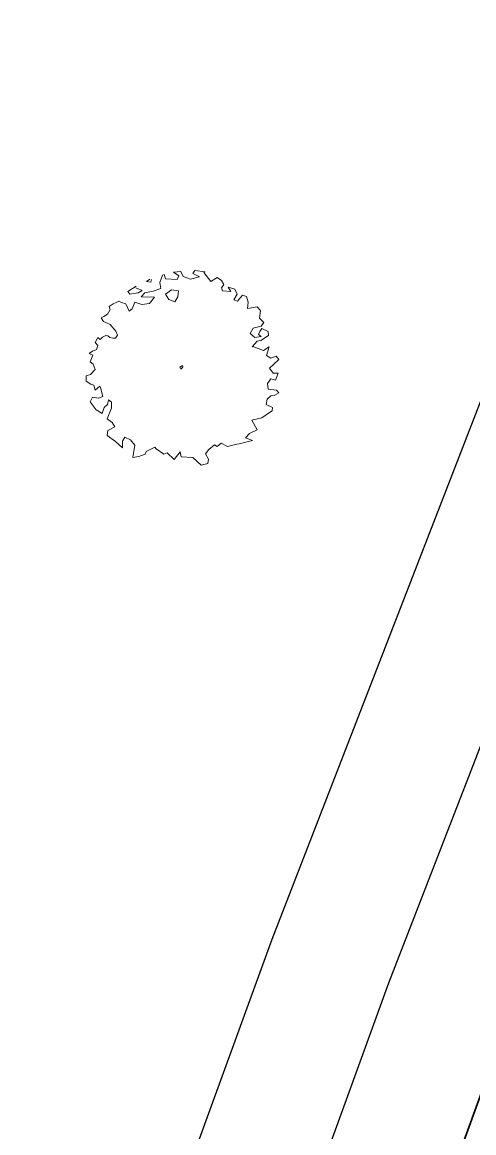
# Model space of a CAD drawing. Extents: x 2080 to 102399, y 2071 to 93424.
# Drawn here: x 83291 to 83552, y 81213 to 81854 of the extents above; entities that cross this region are included whole.
import ezdxf

# ---------------------------------------------------------------- set-up
doc = ezdxf.new("R2010")
doc.units = 0
doc.header["$LTSCALE"] = 20
doc.header["$MEASUREMENT"] = 0
for name, color, linetype, lineweight in [('division', 13, 'Continuous', 18), ('Mango tree', 96, 'Continuous', 5), ('sappotta', 114, 'Continuous', 5)]:
    doc.layers.add(name, color=color, linetype=linetype, lineweight=lineweight)

# ---------------------------------------------------------------- blocks, each defined once
blk = doc.blocks.new('NEEM')
at = {"layer": 'sappotta', "linetype": 'Continuous'}
for p, q in [((-0.359, 1.043), (-0.396, 1.016)), ((-0.345, 1.011), (-0.34, 1.039)), ((-0.213, 1.092), (-0.242, 1.007)), ((-0.191, 1.099), (-0.213, 1.092)), ((-0.177, 1.048), (-0.191, 1.099)), ((-0.043, 1.039), (-0.177, 1.048)), ((0.003, 1.132), (-0.083, 1.127)), ((-0.083, 1.127), (-0.023, 1.083)), ((-0.023, 1.083), (-0.043, 1.039)), ((0.03, 1.077), (0.003, 1.132)), ((0.114, 1.043), (0.03, 1.077)), ((0.216, 1.072), (0.114, 1.043)), ((0.162, 1.144), (0.142, 1.112)), ((0.142, 1.112), (0.216, 1.072)), ((0.283, 1.13), (0.162, 1.144)), ((0.267, 1.123), (0.283, 1.13)), ((0.351, 1.016), (0.267, 1.123)), ((0.421, 1.063), (0.351, 1.016)), ((0.473, 1.03), (0.421, 1.063)), ((-0.517, 0.963), (-0.614, 0.901)), ((-0.521, 0.945), (-0.521, 0.945)), ((-0.449, 0.913), (-0.521, 0.945)), ((-0.494, 0.884), (-0.449, 0.913)), ((-0.32, 0.906), (-0.415, 0.884)), ((-0.396, 1.016), (-0.345, 1.011)), ((-0.23, 0.935), (-0.32, 0.906)), ((-0.242, 1.007), (-0.23, 0.935)), ((-0.108, 0.922), (-0.177, 0.872)), ((-0.027, 0.908), (-0.108, 0.922)), ((-0.034, 0.839), (-0.027, 0.908)), ((0.472, 0.942), (0.501, 0.982)), ((0.483, 0.908), (0.472, 0.942)), ((0.501, 0.982), (0.473, 1.03)), ((0.581, 0.9), (0.483, 0.908)), ((0.551, 0.95), (0.581, 0.9)), ((0.627, 0.928), (0.551, 0.95)), ((0.654, 0.87), (0.627, 0.928)), ((-0.749, 0.774), (-0.783, 0.757)), ((-0.717, 0.789), (-0.749, 0.774)), ((-0.689, 0.772), (-0.717, 0.789)), ((-0.614, 0.901), (-0.589, 0.87)), ((-0.589, 0.87), (-0.494, 0.884)), ((-0.533, 0.776), (-0.562, 0.699)), ((-0.452, 0.75), (-0.533, 0.776)), ((-0.415, 0.884), (-0.459, 0.839)), ((-0.459, 0.839), (-0.303, 0.837)), ((-0.303, 0.837), (-0.361, 0.762)), ((-0.177, 0.872), (-0.139, 0.809)), ((-0.139, 0.809), (-0.067, 0.78)), ((-0.067, 0.78), (-0.034, 0.839)), ((0.616, 0.806), (0.654, 0.87)), ((0.66, 0.788), (0.616, 0.806)), ((0.715, 0.86), (0.66, 0.788)), ((0.762, 0.844), (0.715, 0.86)), ((0.783, 0.779), (0.762, 0.844)), ((0.776, 0.704), (0.783, 0.779)), ((-0.818, 0.692), (-0.85, 0.638)), ((-0.783, 0.757), (-0.83, 0.729)), ((-0.83, 0.729), (-0.826, 0.714)), ((-0.826, 0.714), (-0.818, 0.692)), ((-0.638, 0.758), (-0.689, 0.772)), ((-0.598, 0.672), (-0.638, 0.758)), ((-0.562, 0.699), (-0.598, 0.672)), ((-0.361, 0.762), (-0.452, 0.75)), ((0.888, 0.723), (0.776, 0.704)), ((0.924, 0.679), (0.888, 0.723)), ((0.913, 0.591), (0.924, 0.679)), ((-0.892, 0.613), (-0.923, 0.594)), ((-0.923, 0.594), (-0.895, 0.555)), ((-0.895, 0.555), (-0.868, 0.54)), ((-0.85, 0.638), (-0.892, 0.613)), ((-0.868, 0.54), (-0.818, 0.517)), ((-0.818, 0.517), (-0.752, 0.44)), ((0.964, 0.541), (0.913, 0.591)), ((0.934, 0.5), (0.964, 0.541)), ((-0.87, 0.389), (-0.908, 0.372)), ((-0.846, 0.386), (-0.87, 0.389)), ((-0.735, 0.394), (-0.757, 0.361)), ((-0.752, 0.44), (-0.735, 0.394)), ((0.804, 0.415), (0.84, 0.475)), ((0.86, 0.367), (0.804, 0.415)), ((0.84, 0.475), (0.934, 0.5)), ((0.917, 0.437), (0.904, 0.404)), ((0.904, 0.404), (0.933, 0.378)), ((0.942, 0.471), (0.917, 0.437)), ((0.93, 0.332), (1.018, 0.389)), ((1.014, 0.439), (0.942, 0.471)), ((1.018, 0.389), (1.014, 0.439)), ((-0.96, 0.366), (-0.994, 0.31)), ((-0.994, 0.31), (-0.961, 0.275)), ((-0.961, 0.275), (-0.978, 0.229)), ((-0.935, 0.345), (-0.96, 0.366)), ((-0.908, 0.372), (-0.935, 0.345)), ((-0.821, 0.367), (-0.846, 0.386)), ((-0.788, 0.359), (-0.821, 0.367)), ((-0.757, 0.361), (-0.788, 0.359)), ((0.829, 0.259), (0.888, 0.326)), ((0.838, 0.262), (0.829, 0.259)), ((0.931, 0.228), (0.838, 0.262)), ((0.933, 0.378), (0.86, 0.367)), ((0.888, 0.326), (0.93, 0.332)), ((1.025, 0.259), (0.962, 0.217)), ((0.996, 0.16), (1.025, 0.259)), ((-1.023, 0.208), (-1.062, 0.182)), ((-1.062, 0.182), (-1.02, 0.162)), ((-1.02, 0.162), (-1.049, 0.084)), ((-0.978, 0.229), (-1.023, 0.208)), ((0.962, 0.217), (0.931, 0.228)), ((1.046, 0.129), (0.996, 0.16)), ((1.109, 0.149), (1.046, 0.129)), ((1.137, 0.114), (1.109, 0.149)), ((-1.049, 0.084), (-1.017, 0.059)), ((-1.017, 0.059), (-0.991, -0.002)), ((0.02, 0.041), (-0.009, 0.024)), ((-0.009, 0.024), (0, 0)), ((0, 0), (0.014, 0.011)), ((0.014, 0.011), (0.027, 0.031)), ((1.029, 0.011), (1.074, 0.049)), ((1.074, -0.047), (1.029, 0.011)), ((1.074, 0.049), (1.137, 0.114)), ((-1.097, -0.077), (-1.098, -0.14)), ((-1.048, -0.062), (-1.097, -0.077)), ((-0.991, -0.002), (-1.048, -0.062)), ((1.007, -0.166), (1.046, -0.114)), ((1.046, -0.114), (1.1, -0.129)), ((1.129, -0.047), (1.074, -0.047)), ((1.1, -0.129), (1.129, -0.047)), ((-1.098, -0.14), (-1.044, -0.173)), ((-1.044, -0.173), (-1.007, -0.185)), ((-1.007, -0.185), (-0.992, -0.244)), ((-0.992, -0.244), (-0.937, -0.198)), ((-0.937, -0.198), (-0.93, -0.213)), ((-0.93, -0.213), (-0.902, -0.318)), ((1.016, -0.234), (1.007, -0.166)), ((1.11, -0.243), (1.016, -0.234)), ((1.137, -0.273), (1.11, -0.243)), ((-1.025, -0.325), (-1.052, -0.378)), ((-1.052, -0.378), (-0.982, -0.471)), ((-0.953, -0.336), (-1.025, -0.325)), ((-0.902, -0.318), (-0.953, -0.336)), ((-0.848, -0.411), (-0.837, -0.355)), ((-0.837, -0.355), (-0.803, -0.383)), ((-0.803, -0.383), (-0.803, -0.452)), ((0.992, -0.411), (1.004, -0.349)), ((1.004, -0.349), (1.045, -0.311)), ((1.045, -0.311), (1.083, -0.306)), ((1.083, -0.306), (1.137, -0.273)), ((-0.982, -0.471), (-0.91, -0.516)), ((-0.91, -0.516), (-0.888, -0.446)), ((-0.888, -0.446), (-0.848, -0.411)), ((-0.803, -0.452), (-0.853, -0.576)), ((0.943, -0.565), (1.032, -0.503)), ((1.066, -0.443), (0.992, -0.411)), ((1.032, -0.503), (1.061, -0.484)), ((1.061, -0.484), (1.066, -0.443)), ((-0.853, -0.576), (-0.797, -0.619)), ((-0.797, -0.619), (-0.766, -0.668)), ((0.826, -0.591), (0.943, -0.565)), ((0.887, -0.704), (0.826, -0.591)), ((-0.844, -0.71), (-0.852, -0.77)), ((-0.852, -0.77), (-0.758, -0.838)), ((-0.766, -0.668), (-0.844, -0.71)), ((0.751, -0.797), (0.797, -0.747)), ((0.797, -0.747), (0.887, -0.704)), ((-0.758, -0.838), (-0.675, -0.912)), ((-0.676, -0.836), (-0.649, -0.791)), ((-0.675, -0.912), (-0.676, -0.836)), ((-0.649, -0.791), (-0.582, -0.82)), ((-0.582, -0.82), (-0.534, -0.881)), ((-0.534, -0.881), (-0.554, -1.025)), ((0.327, -0.932), (0.391, -0.879)), ((0.391, -0.879), (0.423, -0.897)), ((0.423, -0.897), (0.47, -0.86)), ((0.47, -0.86), (0.543, -0.896)), ((0.543, -0.896), (0.652, -0.871)), ((0.652, -0.871), (0.68, -0.867)), ((0.68, -0.867), (0.834, -0.828)), ((0.834, -0.828), (0.751, -0.797)), ((-0.554, -1.025), (-0.486, -1.015)), ((-0.486, -1.015), (-0.413, -0.988)), ((-0.413, -0.988), (-0.401, -0.955)), ((-0.401, -0.955), (-0.302, -0.907)), ((-0.302, -0.907), (-0.286, -0.926)), ((-0.286, -0.926), (-0.197, -0.986)), ((-0.197, -0.986), (-0.157, -0.969)), ((-0.157, -0.969), (-0.078, -1.049)), ((-0.078, -1.049), (-0.006, -0.96)), ((-0.006, -0.96), (0.006, -1.017)), ((0.006, -1.017), (0.139, -1.026)), ((0.139, -1.026), (0.236, -1.115)), ((0.287, -0.982), (0.327, -0.932)), ((0.324, -1.046), (0.287, -0.982)), ((0.236, -1.115), (0.314, -1.096)), ((0.314, -1.096), (0.324, -1.046))]:
    blk.add_line(p, q, dxfattribs=at)

msp = doc.modelspace()

# ---------------------------------------------------------------- linework, layer by layer
at = {"linetype": 'Continuous', "ltscale": 0.5}
for points in [[(83970.077, 82512.157), (83835.635, 82158.13), (83502.571, 81299.078), (83436.376, 81116.814), (83244.967, 80388.536)], [(83587.929, 81718.411), (83435.16, 81324.384), (83367.578, 81138.299), (83360.401, 81110.993)]]:
    msp.add_lwpolyline(points, dxfattribs=at)
msp.add_arc((87591.967, 80275.249), 4667.767, 153.233539, 166.076429, dxfattribs=at)
at = {"layer": 'division', "lineweight": 35, "ltscale": 0.25}
msp.add_lwpolyline([(84037.387, 82486.597), (83902.856, 82132.336), (83569.982, 81273.772), (83505.175, 81095.33), (83314.926, 80371.463), (84552.02, 80276.174)], dxfattribs=at)

# ---------------------------------------------------------------- block references
at = {"layer": 'Mango tree', "linetype": 'Continuous', "xscale": 49.73619491429417, "yscale": 49.73619491429417, "zscale": 49.73619491429417}
msp.add_blockref('NEEM', (83382.653, 81653.517, 0.038), dxfattribs=at)

doc.saveas('drawing.dxf')
